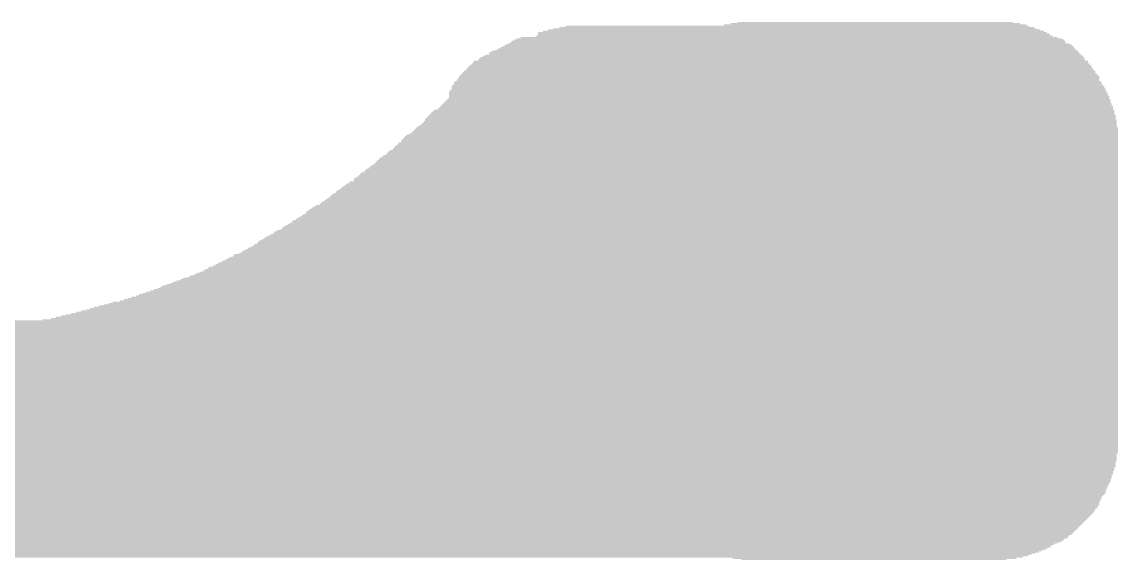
# Model space of a CAD drawing. Extents: x -6035 to 5999, y -4339 to 4339.
# Drawn here: x -4551 to -2805, y -3161 to -2303 of the extents above; entities that cross this region are included whole.
import ezdxf

# ---------------------------------------------------------------- set-up
doc = ezdxf.new("R2010")
doc.units = 0
doc.layers.add('L1D0', color=1, linetype='CONTINUOUS')

# ---------------------------------------------------------------- blocks, each defined once
blk = doc.blocks.new('SOI_PAD4.png')
at = {"layer": 'L1D0'}
for points in [[(-3423, -2307), (-3423, -2305), (-2961, -2307), (-2961, -2305)], [(-3411, -2305), (-3411, -2303), (-2973, -2305), (-2973, -2303)], [(-3729, -2321), (-3729, -2319), (-2919, -2321), (-2919, -2319)], [(-3729, -2323), (-3729, -2321), (-2915, -2323), (-2915, -2321)], [(-3721, -2319), (-3721, -2317), (-2923, -2319), (-2923, -2317)], [(-3713, -2317), (-3713, -2315), (-2929, -2317), (-2929, -2315)], [(-3705, -2315), (-3705, -2313), (-2935, -2315), (-2935, -2313)], [(-3695, -2313), (-3695, -2311), (-2939, -2313), (-2939, -2311)], [(-3685, -2311), (-3685, -2309), (-2947, -2311), (-2947, -2309)], [(-3433, -2309), (-3433, -2307), (-2951, -2309), (-2951, -2307)], [(-3781, -2341), (-3781, -2339), (-2879, -2341), (-2879, -2339)], [(-3777, -2339), (-3777, -2337), (-2883, -2339), (-2883, -2337)], [(-3773, -2337), (-3773, -2335), (-2889, -2337), (-2889, -2335)], [(-3771, -2335), (-3771, -2333), (-2889, -2335), (-2889, -2333)], [(-3767, -2333), (-3767, -2331), (-2891, -2333), (-2891, -2331)], [(-3763, -2331), (-3763, -2329), (-2895, -2331), (-2895, -2329)], [(-3757, -2329), (-3757, -2327), (-2901, -2329), (-2901, -2327)], [(-3733, -2327), (-3733, -2325), (-2909, -2327), (-2909, -2325)], [(-3729, -2325), (-3729, -2323), (-2913, -2325), (-2913, -2323)], [(-3817, -2359), (-3817, -2357), (-2861, -2359), (-2861, -2357)], [(-3813, -2357), (-3813, -2355), (-2863, -2357), (-2863, -2355)], [(-3807, -2353), (-3807, -2351), (-2867, -2353), (-2867, -2351)], [(-3807, -2355), (-3807, -2353), (-2865, -2355), (-2865, -2353)], [(-3803, -2351), (-3803, -2349), (-2869, -2351), (-2869, -2349)], [(-3797, -2349), (-3797, -2347), (-2871, -2349), (-2871, -2347)], [(-3793, -2347), (-3793, -2345), (-2873, -2347), (-2873, -2345)], [(-3789, -2345), (-3789, -2343), (-2875, -2345), (-2875, -2343)], [(-3785, -2343), (-3785, -2341), (-2877, -2343), (-2877, -2341)], [(-3841, -2377), (-3841, -2375), (-2847, -2377), (-2847, -2375)], [(-3839, -2375), (-3839, -2373), (-2847, -2375), (-2847, -2373)], [(-3837, -2373), (-3837, -2371), (-2849, -2373), (-2849, -2371)], [(-3835, -2371), (-3835, -2369), (-2851, -2371), (-2851, -2369)], [(-3833, -2369), (-3833, -2367), (-2853, -2369), (-2853, -2367)], [(-3831, -2367), (-3831, -2365), (-2853, -2367), (-2853, -2365)], [(-3825, -2365), (-3825, -2363), (-2857, -2365), (-2857, -2363)], [(-3823, -2363), (-3823, -2361), (-2859, -2363), (-2859, -2361)], [(-3821, -2361), (-3821, -2359), (-2859, -2361), (-2859, -2359)], [(-3855, -2391), (-3855, -2389), (-2835, -2391), (-2835, -2389)], [(-3855, -2393), (-3855, -2391), (-2835, -2393), (-2835, -2391)], [(-3853, -2389), (-3853, -2387), (-2837, -2389), (-2837, -2387)], [(-3851, -2387), (-3851, -2385), (-2839, -2387), (-2839, -2385)], [(-3849, -2385), (-3849, -2383), (-2841, -2385), (-2841, -2383)], [(-3847, -2383), (-3847, -2381), (-2841, -2383), (-2841, -2381)], [(-3845, -2381), (-3845, -2379), (-2843, -2381), (-2843, -2379)], [(-3843, -2379), (-3843, -2377), (-2845, -2379), (-2845, -2377)], [(-3867, -2407), (-3867, -2405), (-2827, -2407), (-2827, -2405)], [(-3867, -2409), (-3867, -2407), (-2827, -2409), (-2827, -2407)], [(-3867, -2411), (-3867, -2409), (-2825, -2411), (-2825, -2409)], [(-3865, -2405), (-3865, -2403), (-2829, -2405), (-2829, -2403)], [(-3863, -2401), (-3863, -2399), (-2831, -2401), (-2831, -2399)], [(-3863, -2403), (-3863, -2401), (-2831, -2403), (-2831, -2401)], [(-3861, -2399), (-3861, -2397), (-2833, -2399), (-2833, -2397)], [(-3859, -2397), (-3859, -2395), (-2835, -2397), (-2835, -2395)], [(-3857, -2395), (-3857, -2393), (-2835, -2395), (-2835, -2393)], [(-3875, -2429), (-3875, -2427), (-2817, -2429), (-2817, -2427)], [(-3873, -2427), (-3873, -2425), (-2819, -2427), (-2819, -2425)], [(-3871, -2415), (-3871, -2413), (-2823, -2415), (-2823, -2413)], [(-3871, -2417), (-3871, -2415), (-2823, -2417), (-2823, -2415)], [(-3871, -2419), (-3871, -2417), (-2821, -2419), (-2821, -2417)], [(-3871, -2421), (-3871, -2419), (-2821, -2421), (-2821, -2419)], [(-3871, -2423), (-3871, -2421), (-2819, -2423), (-2819, -2421)], [(-3871, -2425), (-3871, -2423), (-2819, -2425), (-2819, -2423)], [(-3869, -2413), (-3869, -2411), (-2825, -2413), (-2825, -2411)], [(-3897, -2447), (-3897, -2445), (-2811, -2447), (-2811, -2445)], [(-3895, -2445), (-3895, -2443), (-2811, -2445), (-2811, -2443)], [(-3889, -2443), (-3889, -2441), (-2813, -2443), (-2813, -2441)], [(-3887, -2441), (-3887, -2439), (-2813, -2441), (-2813, -2439)], [(-3885, -2439), (-3885, -2437), (-2813, -2439), (-2813, -2437)], [(-3883, -2437), (-3883, -2435), (-2815, -2437), (-2815, -2435)], [(-3881, -2435), (-3881, -2433), (-2815, -2435), (-2815, -2433)], [(-3879, -2433), (-3879, -2431), (-2817, -2433), (-2817, -2431)], [(-3877, -2431), (-3877, -2429), (-2817, -2431), (-2817, -2429)], [(-3911, -2463), (-3911, -2461), (-2807, -2463), (-2807, -2461)], [(-3909, -2459), (-3909, -2457), (-2809, -2459), (-2809, -2457)], [(-3909, -2461), (-3909, -2459), (-2807, -2461), (-2807, -2459)], [(-3907, -2457), (-3907, -2455), (-2809, -2457), (-2809, -2455)], [(-3905, -2455), (-3905, -2453), (-2809, -2455), (-2809, -2453)], [(-3903, -2453), (-3903, -2451), (-2809, -2453), (-2809, -2451)], [(-3901, -2451), (-3901, -2449), (-2811, -2451), (-2811, -2449)], [(-3899, -2449), (-3899, -2447), (-2811, -2449), (-2811, -2447)], [(-3931, -2481), (-3931, -2479), (-2805, -2481), (-2805, -2479)], [(-3929, -2479), (-3929, -2477), (-2805, -2479), (-2805, -2477)], [(-3927, -2477), (-3927, -2475), (-2805, -2477), (-2805, -2475)], [(-3925, -2475), (-3925, -2473), (-2805, -2475), (-2805, -2473)], [(-3923, -2473), (-3923, -2471), (-2805, -2473), (-2805, -2471)], [(-3921, -2471), (-3921, -2469), (-2807, -2471), (-2807, -2469)], [(-3917, -2469), (-3917, -2467), (-2807, -2469), (-2807, -2467)], [(-3915, -2467), (-3915, -2465), (-2807, -2467), (-2807, -2465)], [(-3913, -2465), (-3913, -2463), (-2807, -2465), (-2807, -2463)], [(-3953, -2499), (-3953, -2497), (-2805, -2499), (-2805, -2497)], [(-3951, -2497), (-3951, -2495), (-2805, -2497), (-2805, -2495)], [(-3947, -2493), (-3947, -2491), (-2805, -2493), (-2805, -2491)], [(-3947, -2495), (-3947, -2493), (-2805, -2495), (-2805, -2493)], [(-3945, -2491), (-3945, -2489), (-2805, -2491), (-2805, -2489)], [(-3943, -2489), (-3943, -2487), (-2805, -2489), (-2805, -2487)], [(-3941, -2487), (-3941, -2485), (-2805, -2487), (-2805, -2485)], [(-3939, -2485), (-3939, -2483), (-2805, -2485), (-2805, -2483)], [(-3935, -2483), (-3935, -2481), (-2805, -2483), (-2805, -2481)], [(-3971, -2515), (-3971, -2513), (-2805, -2515), (-2805, -2513)], [(-3969, -2513), (-3969, -2511), (-2805, -2513), (-2805, -2511)], [(-3967, -2511), (-3967, -2509), (-2805, -2511), (-2805, -2509)], [(-3965, -2509), (-3965, -2507), (-2805, -2509), (-2805, -2507)], [(-3961, -2507), (-3961, -2505), (-2805, -2507), (-2805, -2505)], [(-3959, -2505), (-3959, -2503), (-2805, -2505), (-2805, -2503)], [(-3957, -2503), (-3957, -2501), (-2805, -2503), (-2805, -2501)], [(-3955, -2501), (-3955, -2499), (-2805, -2501), (-2805, -2499)], [(-3995, -2533), (-3995, -2531), (-2805, -2533), (-2805, -2531)], [(-3991, -2531), (-3991, -2529), (-2805, -2531), (-2805, -2529)], [(-3989, -2529), (-3989, -2527), (-2805, -2529), (-2805, -2527)], [(-3987, -2527), (-3987, -2525), (-2805, -2527), (-2805, -2525)], [(-3985, -2525), (-3985, -2523), (-2805, -2525), (-2805, -2523)], [(-3983, -2523), (-3983, -2521), (-2805, -2523), (-2805, -2521)], [(-3981, -2521), (-3981, -2519), (-2805, -2521), (-2805, -2519)], [(-3977, -2519), (-3977, -2517), (-2805, -2519), (-2805, -2517)], [(-3975, -2517), (-3975, -2515), (-2805, -2517), (-2805, -2515)], [(-4017, -2551), (-4017, -2549), (-2805, -2551), (-2805, -2549)], [(-4015, -2549), (-4015, -2547), (-2805, -2549), (-2805, -2547)], [(-4013, -2547), (-4013, -2545), (-2805, -2547), (-2805, -2545)], [(-4011, -2545), (-4011, -2543), (-2805, -2545), (-2805, -2543)], [(-4007, -2543), (-4007, -2541), (-2805, -2543), (-2805, -2541)], [(-4005, -2541), (-4005, -2539), (-2805, -2541), (-2805, -2539)], [(-4003, -2539), (-4003, -2537), (-2805, -2539), (-2805, -2537)], [(-3999, -2537), (-3999, -2535), (-2805, -2537), (-2805, -2535)], [(-3997, -2535), (-3997, -2533), (-2805, -2535), (-2805, -2533)], [(-4043, -2569), (-4043, -2567), (-2805, -2569), (-2805, -2567)], [(-4041, -2567), (-4041, -2565), (-2805, -2567), (-2805, -2565)], [(-4037, -2565), (-4037, -2563), (-2805, -2565), (-2805, -2563)], [(-4035, -2563), (-4035, -2561), (-2805, -2563), (-2805, -2561)], [(-4031, -2561), (-4031, -2559), (-2805, -2561), (-2805, -2559)], [(-4029, -2559), (-4029, -2557), (-2805, -2559), (-2805, -2557)], [(-4023, -2555), (-4023, -2553), (-2805, -2555), (-2805, -2553)], [(-4023, -2557), (-4023, -2555), (-2805, -2557), (-2805, -2555)], [(-4021, -2553), (-4021, -2551), (-2805, -2553), (-2805, -2551)], [(-4063, -2585), (-4063, -2583), (-2805, -2585), (-2805, -2583)], [(-4061, -2583), (-4061, -2581), (-2805, -2583), (-2805, -2581)], [(-4059, -2581), (-4059, -2579), (-2805, -2581), (-2805, -2579)], [(-4057, -2579), (-4057, -2577), (-2805, -2579), (-2805, -2577)], [(-4053, -2577), (-4053, -2575), (-2805, -2577), (-2805, -2575)], [(-4051, -2575), (-4051, -2573), (-2805, -2575), (-2805, -2573)], [(-4049, -2573), (-4049, -2571), (-2805, -2573), (-2805, -2571)], [(-4045, -2571), (-4045, -2569), (-2805, -2571), (-2805, -2569)], [(-4093, -2603), (-4093, -2601), (-2805, -2603), (-2805, -2601)], [(-4089, -2601), (-4089, -2599), (-2805, -2601), (-2805, -2599)], [(-4087, -2599), (-4087, -2597), (-2805, -2599), (-2805, -2597)], [(-4083, -2597), (-4083, -2595), (-2805, -2597), (-2805, -2595)], [(-4077, -2595), (-4077, -2593), (-2805, -2595), (-2805, -2593)], [(-4075, -2593), (-4075, -2591), (-2805, -2593), (-2805, -2591)], [(-4073, -2591), (-4073, -2589), (-2805, -2591), (-2805, -2589)], [(-4069, -2589), (-4069, -2587), (-2805, -2589), (-2805, -2587)], [(-4067, -2587), (-4067, -2585), (-2805, -2587), (-2805, -2585)], [(-4119, -2621), (-4119, -2619), (-2805, -2621), (-2805, -2619)], [(-4115, -2619), (-4115, -2617), (-2805, -2619), (-2805, -2617)], [(-4113, -2617), (-4113, -2615), (-2805, -2617), (-2805, -2615)], [(-4109, -2615), (-4109, -2613), (-2805, -2615), (-2805, -2613)], [(-4105, -2613), (-4105, -2611), (-2805, -2613), (-2805, -2611)], [(-4103, -2611), (-4103, -2609), (-2805, -2611), (-2805, -2609)], [(-4099, -2607), (-4099, -2605), (-2805, -2607), (-2805, -2605)], [(-4099, -2609), (-4099, -2607), (-2805, -2609), (-2805, -2607)], [(-4095, -2605), (-4095, -2603), (-2805, -2605), (-2805, -2603)], [(-4149, -2639), (-4149, -2637), (-2805, -2639), (-2805, -2637)], [(-4145, -2637), (-4145, -2635), (-2805, -2637), (-2805, -2635)], [(-4139, -2635), (-4139, -2633), (-2805, -2635), (-2805, -2633)], [(-4137, -2633), (-4137, -2631), (-2805, -2633), (-2805, -2631)], [(-4135, -2631), (-4135, -2629), (-2805, -2631), (-2805, -2629)], [(-4131, -2629), (-4131, -2627), (-2805, -2629), (-2805, -2627)], [(-4127, -2627), (-4127, -2625), (-2805, -2627), (-2805, -2625)], [(-4125, -2625), (-4125, -2623), (-2805, -2625), (-2805, -2623)], [(-4121, -2623), (-4121, -2621), (-2805, -2623), (-2805, -2621)], [(-4175, -2655), (-4175, -2653), (-2805, -2655), (-2805, -2653)], [(-4173, -2653), (-4173, -2651), (-2805, -2653), (-2805, -2651)], [(-4169, -2651), (-4169, -2649), (-2805, -2651), (-2805, -2649)], [(-4165, -2649), (-4165, -2647), (-2805, -2649), (-2805, -2647)], [(-4163, -2647), (-4163, -2645), (-2805, -2647), (-2805, -2645)], [(-4159, -2645), (-4159, -2643), (-2805, -2645), (-2805, -2643)], [(-4155, -2643), (-4155, -2641), (-2805, -2643), (-2805, -2641)], [(-4151, -2641), (-4151, -2639), (-2805, -2641), (-2805, -2639)], [(-4205, -2673), (-4205, -2671), (-2805, -2673), (-2805, -2671)], [(-4201, -2671), (-4201, -2669), (-2805, -2671), (-2805, -2669)], [(-4199, -2669), (-4199, -2667), (-2805, -2669), (-2805, -2667)], [(-4195, -2667), (-4195, -2665), (-2805, -2667), (-2805, -2665)], [(-4191, -2665), (-4191, -2663), (-2805, -2665), (-2805, -2663)], [(-4187, -2663), (-4187, -2661), (-2805, -2663), (-2805, -2661)], [(-4183, -2661), (-4183, -2659), (-2805, -2661), (-2805, -2659)], [(-4181, -2659), (-4181, -2657), (-2805, -2659), (-2805, -2657)], [(-4177, -2657), (-4177, -2655), (-2805, -2657), (-2805, -2655)], [(-4243, -2691), (-4243, -2689), (-2805, -2691), (-2805, -2689)], [(-4239, -2689), (-4239, -2687), (-2805, -2689), (-2805, -2687)], [(-4235, -2687), (-4235, -2685), (-2805, -2687), (-2805, -2685)], [(-4231, -2685), (-4231, -2683), (-2805, -2685), (-2805, -2683)], [(-4227, -2683), (-4227, -2681), (-2805, -2683), (-2805, -2681)], [(-4223, -2681), (-4223, -2679), (-2805, -2681), (-2805, -2679)], [(-4219, -2679), (-4219, -2677), (-2805, -2679), (-2805, -2677)], [(-4215, -2677), (-4215, -2675), (-2805, -2677), (-2805, -2675)], [(-4213, -2675), (-4213, -2673), (-2805, -2675), (-2805, -2673)], [(-4277, -2707), (-4277, -2705), (-2805, -2707), (-2805, -2705)], [(-4273, -2705), (-4273, -2703), (-2805, -2705), (-2805, -2703)], [(-4267, -2703), (-4267, -2701), (-2805, -2703), (-2805, -2701)], [(-4263, -2701), (-4263, -2699), (-2805, -2701), (-2805, -2699)], [(-4259, -2699), (-4259, -2697), (-2805, -2699), (-2805, -2697)], [(-4255, -2697), (-4255, -2695), (-2805, -2697), (-2805, -2695)], [(-4253, -2695), (-4253, -2693), (-2805, -2695), (-2805, -2693)], [(-4247, -2693), (-4247, -2691), (-2805, -2693), (-2805, -2691)], [(-4327, -2725), (-4327, -2723), (-2805, -2725), (-2805, -2723)], [(-4321, -2723), (-4321, -2721), (-2805, -2723), (-2805, -2721)], [(-4315, -2721), (-4315, -2719), (-2805, -2721), (-2805, -2719)], [(-4311, -2719), (-4311, -2717), (-2805, -2719), (-2805, -2717)], [(-4305, -2717), (-4305, -2715), (-2805, -2717), (-2805, -2715)], [(-4299, -2715), (-4299, -2713), (-2805, -2715), (-2805, -2713)], [(-4295, -2713), (-4295, -2711), (-2805, -2713), (-2805, -2711)], [(-4287, -2711), (-4287, -2709), (-2805, -2711), (-2805, -2709)], [(-4283, -2709), (-4283, -2707), (-2805, -2709), (-2805, -2707)], [(-4377, -2743), (-4377, -2741), (-2805, -2743), (-2805, -2741)], [(-4369, -2741), (-4369, -2739), (-2805, -2741), (-2805, -2739)], [(-4365, -2739), (-4365, -2737), (-2805, -2739), (-2805, -2737)], [(-4359, -2737), (-4359, -2735), (-2805, -2737), (-2805, -2735)], [(-4353, -2735), (-4353, -2733), (-2805, -2735), (-2805, -2733)], [(-4347, -2733), (-4347, -2731), (-2805, -2733), (-2805, -2731)], [(-4341, -2731), (-4341, -2729), (-2805, -2731), (-2805, -2729)], [(-4335, -2729), (-4335, -2727), (-2805, -2729), (-2805, -2727)], [(-4331, -2727), (-4331, -2725), (-2805, -2727), (-2805, -2725)], [(-4443, -2761), (-4443, -2759), (-2805, -2761), (-2805, -2759)], [(-4437, -2759), (-4437, -2757), (-2805, -2759), (-2805, -2757)], [(-4429, -2757), (-4429, -2755), (-2805, -2757), (-2805, -2755)], [(-4421, -2755), (-4421, -2753), (-2805, -2755), (-2805, -2753)], [(-4413, -2753), (-4413, -2751), (-2805, -2753), (-2805, -2751)], [(-4407, -2751), (-4407, -2749), (-2805, -2751), (-2805, -2749)], [(-4395, -2749), (-4395, -2747), (-2805, -2749), (-2805, -2747)], [(-4389, -2747), (-4389, -2745), (-2805, -2747), (-2805, -2745)], [(-4383, -2745), (-4383, -2743), (-2805, -2745), (-2805, -2743)], [(-4505, -2777), (-4505, -2775), (-2805, -2777), (-2805, -2775)], [(-4497, -2775), (-4497, -2773), (-2805, -2775), (-2805, -2773)], [(-4489, -2773), (-4489, -2771), (-2805, -2773), (-2805, -2771)], [(-4481, -2771), (-4481, -2769), (-2805, -2771), (-2805, -2769)], [(-4473, -2769), (-4473, -2767), (-2805, -2769), (-2805, -2767)], [(-4465, -2767), (-4465, -2765), (-2805, -2767), (-2805, -2765)], [(-4457, -2765), (-4457, -2763), (-2805, -2765), (-2805, -2763)], [(-4449, -2763), (-4449, -2761), (-2805, -2763), (-2805, -2761)], [(-5971, -2795), (-5971, -2793), (-2805, -2795), (-2805, -2793)], [(-5969, -2793), (-5969, -2791), (-2805, -2793), (-2805, -2791)], [(-5965, -2791), (-5965, -2789), (-2805, -2791), (-2805, -2789)], [(-5961, -2789), (-5961, -2787), (-2805, -2789), (-2805, -2787)], [(-5953, -2787), (-5953, -2785), (-2805, -2787), (-2805, -2785)], [(-5949, -2785), (-5949, -2783), (-2805, -2785), (-2805, -2783)], [(-5943, -2783), (-5943, -2781), (-2805, -2783), (-2805, -2781)], [(-5937, -2781), (-5937, -2779), (-2805, -2781), (-2805, -2779)], [(-4519, -2779), (-4519, -2777), (-2805, -2779), (-2805, -2777)], [(-5991, -2813), (-5991, -2811), (-2805, -2813), (-2805, -2811)], [(-5989, -2811), (-5989, -2809), (-2805, -2811), (-2805, -2809)], [(-5987, -2809), (-5987, -2807), (-2805, -2809), (-2805, -2807)], [(-5985, -2807), (-5985, -2805), (-2805, -2807), (-2805, -2805)], [(-5983, -2805), (-5983, -2803), (-2805, -2805), (-2805, -2803)], [(-5981, -2803), (-5981, -2801), (-2805, -2803), (-2805, -2801)], [(-5977, -2799), (-5977, -2797), (-2805, -2799), (-2805, -2797)], [(-5977, -2801), (-5977, -2799), (-2805, -2801), (-2805, -2799)], [(-5975, -2797), (-5975, -2795), (-2805, -2797), (-2805, -2795)], [(-6005, -2829), (-6005, -2827), (-2805, -2829), (-2805, -2827)], [(-6005, -2831), (-6005, -2829), (-2805, -2831), (-2805, -2829)], [(-6003, -2827), (-6003, -2825), (-2805, -2827), (-2805, -2825)], [(-6001, -2825), (-6001, -2823), (-2805, -2825), (-2805, -2823)], [(-5999, -2823), (-5999, -2821), (-2805, -2823), (-2805, -2821)], [(-5997, -2819), (-5997, -2817), (-2805, -2819), (-2805, -2817)], [(-5997, -2821), (-5997, -2819), (-2805, -2821), (-2805, -2819)], [(-5995, -2817), (-5995, -2815), (-2805, -2817), (-2805, -2815)], [(-5993, -2815), (-5993, -2813), (-2805, -2815), (-2805, -2813)], [(-6011, -2847), (-6011, -2845), (-2805, -2847), (-2805, -2845)], [(-6009, -2835), (-6009, -2833), (-2805, -2835), (-2805, -2833)], [(-6009, -2837), (-6009, -2835), (-2805, -2837), (-2805, -2835)], [(-6009, -2839), (-6009, -2837), (-2805, -2839), (-2805, -2837)], [(-6009, -2841), (-6009, -2839), (-2805, -2841), (-2805, -2839)], [(-6009, -2843), (-6009, -2841), (-2805, -2843), (-2805, -2841)], [(-6009, -2845), (-6009, -2843), (-2805, -2845), (-2805, -2843)], [(-6007, -2833), (-6007, -2831), (-2805, -2833), (-2805, -2831)], [(-6011, -2849), (-6011, -2847), (-2805, -2849), (-2805, -2847)], [(-6011, -2851), (-6011, -2849), (-2805, -2851), (-2805, -2849)], [(-6011, -2853), (-6011, -2851), (-2805, -2853), (-2805, -2851)], [(-6011, -2855), (-6011, -2853), (-2805, -2855), (-2805, -2853)], [(-6011, -2857), (-6011, -2855), (-2805, -2857), (-2805, -2855)], [(-6011, -2859), (-6011, -2857), (-2805, -2859), (-2805, -2857)], [(-6011, -2861), (-6011, -2859), (-2805, -2861), (-2805, -2859)], [(-6011, -2863), (-6011, -2861), (-2805, -2863), (-2805, -2861)], [(-6011, -2865), (-6011, -2863), (-2805, -2865), (-2805, -2863)], [(-6011, -2867), (-6011, -2865), (-2805, -2867), (-2805, -2865)], [(-6011, -2869), (-6011, -2867), (-2805, -2869), (-2805, -2867)], [(-6011, -2871), (-6011, -2869), (-2805, -2871), (-2805, -2869)], [(-6011, -2873), (-6011, -2871), (-2805, -2873), (-2805, -2871)], [(-6011, -2875), (-6011, -2873), (-2805, -2875), (-2805, -2873)], [(-6011, -2877), (-6011, -2875), (-2805, -2877), (-2805, -2875)], [(-6011, -2879), (-6011, -2877), (-2805, -2879), (-2805, -2877)], [(-6011, -2881), (-6011, -2879), (-2805, -2881), (-2805, -2879)], [(-6011, -2883), (-6011, -2881), (-2805, -2883), (-2805, -2881)], [(-6011, -2885), (-6011, -2883), (-2805, -2885), (-2805, -2883)], [(-6011, -2887), (-6011, -2885), (-2805, -2887), (-2805, -2885)], [(-6011, -2889), (-6011, -2887), (-2805, -2889), (-2805, -2887)], [(-6011, -2891), (-6011, -2889), (-2805, -2891), (-2805, -2889)], [(-6011, -2893), (-6011, -2891), (-2805, -2893), (-2805, -2891)], [(-6011, -2895), (-6011, -2893), (-2805, -2895), (-2805, -2893)], [(-6011, -2897), (-6011, -2895), (-2805, -2897), (-2805, -2895)], [(-6011, -2899), (-6011, -2897), (-2805, -2899), (-2805, -2897)], [(-6011, -2901), (-6011, -2899), (-2805, -2901), (-2805, -2899)], [(-6011, -2903), (-6011, -2901), (-2805, -2903), (-2805, -2901)], [(-6011, -2905), (-6011, -2903), (-2805, -2905), (-2805, -2903)], [(-6011, -2907), (-6011, -2905), (-2805, -2907), (-2805, -2905)], [(-6011, -2909), (-6011, -2907), (-2805, -2909), (-2805, -2907)], [(-6011, -2911), (-6011, -2909), (-2805, -2911), (-2805, -2909)], [(-6011, -2913), (-6011, -2911), (-2805, -2913), (-2805, -2911)], [(-6011, -2915), (-6011, -2913), (-2805, -2915), (-2805, -2913)], [(-6011, -2917), (-6011, -2915), (-2805, -2917), (-2805, -2915)], [(-6011, -2919), (-6011, -2917), (-2805, -2919), (-2805, -2917)], [(-6011, -2921), (-6011, -2919), (-2805, -2921), (-2805, -2919)], [(-6011, -2923), (-6011, -2921), (-2805, -2923), (-2805, -2921)], [(-6011, -2925), (-6011, -2923), (-2805, -2925), (-2805, -2923)], [(-6011, -2927), (-6011, -2925), (-2805, -2927), (-2805, -2925)], [(-6011, -2929), (-6011, -2927), (-2805, -2929), (-2805, -2927)], [(-6011, -2931), (-6011, -2929), (-2805, -2931), (-2805, -2929)], [(-6011, -2933), (-6011, -2931), (-2805, -2933), (-2805, -2931)], [(-6011, -2935), (-6011, -2933), (-2805, -2935), (-2805, -2933)], [(-6011, -2937), (-6011, -2935), (-2805, -2937), (-2805, -2935)], [(-6011, -2939), (-6011, -2937), (-2805, -2939), (-2805, -2937)], [(-6011, -2941), (-6011, -2939), (-2805, -2941), (-2805, -2939)], [(-6011, -2943), (-6011, -2941), (-2805, -2943), (-2805, -2941)], [(-6011, -2945), (-6011, -2943), (-2805, -2945), (-2805, -2943)], [(-6011, -2947), (-6011, -2945), (-2805, -2947), (-2805, -2945)], [(-6011, -2949), (-6011, -2947), (-2805, -2949), (-2805, -2947)], [(-6011, -2951), (-6011, -2949), (-2805, -2951), (-2805, -2949)], [(-6011, -2953), (-6011, -2951), (-2805, -2953), (-2805, -2951)], [(-6011, -2955), (-6011, -2953), (-2805, -2955), (-2805, -2953)], [(-6011, -2957), (-6011, -2955), (-2805, -2957), (-2805, -2955)], [(-6011, -2959), (-6011, -2957), (-2805, -2959), (-2805, -2957)], [(-6011, -2961), (-6011, -2959), (-2805, -2961), (-2805, -2959)], [(-6011, -2963), (-6011, -2961), (-2805, -2963), (-2805, -2961)], [(-6011, -2965), (-6011, -2963), (-2805, -2965), (-2805, -2963)], [(-6011, -2967), (-6011, -2965), (-2805, -2967), (-2805, -2965)], [(-6011, -2969), (-6011, -2967), (-2805, -2969), (-2805, -2967)], [(-6011, -2971), (-6011, -2969), (-2805, -2971), (-2805, -2969)], [(-6011, -2973), (-6011, -2971), (-2805, -2973), (-2805, -2971)], [(-6011, -2975), (-6011, -2973), (-2805, -2975), (-2805, -2973)], [(-6011, -2977), (-6011, -2975), (-2805, -2977), (-2805, -2975)], [(-6011, -2979), (-6011, -2977), (-2805, -2979), (-2805, -2977)], [(-6011, -2981), (-6011, -2979), (-2805, -2981), (-2805, -2979)], [(-6011, -2983), (-6011, -2981), (-2805, -2983), (-2805, -2981)], [(-6011, -2985), (-6011, -2983), (-2805, -2985), (-2805, -2983)], [(-6011, -2987), (-6011, -2985), (-2805, -2987), (-2805, -2985)], [(-6011, -2989), (-6011, -2987), (-2805, -2989), (-2805, -2987)], [(-6011, -2991), (-6011, -2989), (-2805, -2991), (-2805, -2989)], [(-6011, -2993), (-6011, -2991), (-2807, -2993), (-2807, -2991)], [(-6011, -2995), (-6011, -2993), (-2807, -2995), (-2807, -2993)], [(-6011, -2997), (-6011, -2995), (-2807, -2997), (-2807, -2995)], [(-6011, -2999), (-6011, -2997), (-2807, -2999), (-2807, -2997)], [(-6011, -3001), (-6011, -2999), (-2807, -3001), (-2807, -2999)], [(-6011, -3003), (-6011, -3001), (-2807, -3003), (-2807, -3001)], [(-6011, -3005), (-6011, -3003), (-2809, -3005), (-2809, -3003)], [(-6011, -3007), (-6011, -3005), (-2809, -3007), (-2809, -3005)], [(-6011, -3009), (-6011, -3007), (-2809, -3009), (-2809, -3007)], [(-6011, -3011), (-6011, -3009), (-2809, -3011), (-2809, -3009)], [(-6011, -3013), (-6011, -3011), (-2809, -3013), (-2809, -3011)], [(-6011, -3015), (-6011, -3013), (-2811, -3015), (-2811, -3013)], [(-6011, -3017), (-6011, -3015), (-2811, -3017), (-2811, -3015)], [(-6011, -3019), (-6011, -3017), (-2811, -3019), (-2811, -3017)], [(-6011, -3021), (-6011, -3019), (-2813, -3021), (-2813, -3019)], [(-6011, -3023), (-6011, -3021), (-2813, -3023), (-2813, -3021)], [(-6011, -3025), (-6011, -3023), (-2813, -3025), (-2813, -3023)], [(-6011, -3027), (-6011, -3025), (-2815, -3027), (-2815, -3025)], [(-6011, -3029), (-6011, -3027), (-2815, -3029), (-2815, -3027)], [(-6011, -3031), (-6011, -3029), (-2815, -3031), (-2815, -3029)], [(-6011, -3033), (-6011, -3031), (-2817, -3033), (-2817, -3031)], [(-6011, -3035), (-6011, -3033), (-2817, -3035), (-2817, -3033)], [(-6011, -3037), (-6011, -3035), (-2817, -3037), (-2817, -3035)], [(-6011, -3039), (-6011, -3037), (-2819, -3039), (-2819, -3037)], [(-6011, -3041), (-6011, -3039), (-2819, -3041), (-2819, -3039)], [(-6011, -3043), (-6011, -3041), (-2821, -3043), (-2821, -3041)], [(-6011, -3045), (-6011, -3043), (-2821, -3045), (-2821, -3043)], [(-6011, -3047), (-6011, -3045), (-2823, -3047), (-2823, -3045)], [(-6011, -3049), (-6011, -3047), (-2823, -3049), (-2823, -3047)], [(-6011, -3051), (-6011, -3049), (-2825, -3051), (-2825, -3049)], [(-6011, -3053), (-6011, -3051), (-2825, -3053), (-2825, -3051)], [(-6011, -3055), (-6011, -3053), (-2825, -3055), (-2825, -3053)], [(-6011, -3057), (-6011, -3055), (-2827, -3057), (-2827, -3055)], [(-6011, -3059), (-6011, -3057), (-2829, -3059), (-2829, -3057)], [(-6011, -3061), (-6011, -3059), (-2831, -3061), (-2831, -3059)], [(-6011, -3063), (-6011, -3061), (-2831, -3063), (-2831, -3061)], [(-6011, -3065), (-6011, -3063), (-2833, -3065), (-2833, -3063)], [(-6011, -3067), (-6011, -3065), (-2833, -3067), (-2833, -3065)], [(-6011, -3069), (-6011, -3067), (-2835, -3069), (-2835, -3067)], [(-6011, -3071), (-6011, -3069), (-2835, -3071), (-2835, -3069)], [(-6011, -3073), (-6011, -3071), (-2835, -3073), (-2835, -3071)], [(-6011, -3075), (-6011, -3073), (-2837, -3075), (-2837, -3073)], [(-6011, -3077), (-6011, -3075), (-2837, -3077), (-2837, -3075)], [(-6011, -3079), (-6011, -3077), (-2839, -3079), (-2839, -3077)], [(-6011, -3081), (-6011, -3079), (-2841, -3081), (-2841, -3079)], [(-6011, -3083), (-6011, -3081), (-2843, -3083), (-2843, -3081)], [(-6011, -3085), (-6011, -3083), (-2843, -3085), (-2843, -3083)], [(-6011, -3087), (-6011, -3085), (-2845, -3087), (-2845, -3085)], [(-6011, -3089), (-6011, -3087), (-2847, -3089), (-2847, -3087)], [(-6011, -3091), (-6011, -3089), (-2849, -3091), (-2849, -3089)], [(-6011, -3093), (-6011, -3091), (-2851, -3093), (-2851, -3091)], [(-6009, -3095), (-6009, -3093), (-2853, -3095), (-2853, -3093)], [(-6009, -3097), (-6009, -3095), (-2855, -3097), (-2855, -3095)], [(-6009, -3099), (-6009, -3097), (-2857, -3099), (-2857, -3097)], [(-6009, -3101), (-6009, -3099), (-2859, -3101), (-2859, -3099)], [(-6009, -3103), (-6009, -3101), (-2861, -3103), (-2861, -3101)], [(-6007, -3105), (-6007, -3103), (-2863, -3105), (-2863, -3103)], [(-6007, -3107), (-6007, -3105), (-2865, -3107), (-2865, -3105)], [(-6005, -3109), (-6005, -3107), (-2867, -3109), (-2867, -3107)], [(-6005, -3111), (-6005, -3109), (-2869, -3111), (-2869, -3109)], [(-6003, -3113), (-6003, -3111), (-2871, -3113), (-2871, -3111)], [(-6001, -3115), (-6001, -3113), (-2873, -3115), (-2873, -3113)], [(-6001, -3117), (-6001, -3115), (-2875, -3117), (-2875, -3115)], [(-5999, -3119), (-5999, -3117), (-2877, -3119), (-2877, -3117)], [(-5997, -3121), (-5997, -3119), (-2879, -3121), (-2879, -3119)], [(-5995, -3123), (-5995, -3121), (-2883, -3123), (-2883, -3121)], [(-5993, -3125), (-5993, -3123), (-2885, -3125), (-2885, -3123)], [(-5991, -3127), (-5991, -3125), (-2887, -3127), (-2887, -3125)], [(-5989, -3129), (-5989, -3127), (-2891, -3129), (-2891, -3127)], [(-5987, -3131), (-5987, -3129), (-2893, -3131), (-2893, -3129)], [(-5985, -3133), (-5985, -3131), (-2897, -3133), (-2897, -3131)], [(-5979, -3135), (-5979, -3133), (-2903, -3135), (-2903, -3133)], [(-5977, -3137), (-5977, -3135), (-2907, -3137), (-2907, -3135)], [(-5973, -3139), (-5973, -3137), (-2911, -3139), (-2911, -3137)], [(-5971, -3141), (-5971, -3139), (-2913, -3141), (-2913, -3139)], [(-5967, -3143), (-5967, -3141), (-2917, -3143), (-2917, -3141)], [(-5963, -3145), (-5963, -3143), (-2921, -3145), (-2921, -3143)], [(-5959, -3147), (-5959, -3145), (-2927, -3147), (-2927, -3145)], [(-5955, -3149), (-5955, -3147), (-2931, -3149), (-2931, -3147)], [(-5951, -3151), (-5951, -3149), (-2937, -3151), (-2937, -3149)], [(-5947, -3153), (-5947, -3151), (-2943, -3153), (-2943, -3151)], [(-5939, -3155), (-5939, -3153), (-2949, -3155), (-2949, -3153)], [(-5933, -3157), (-5933, -3155), (-2957, -3157), (-2957, -3155)], [(-3419, -3159), (-3419, -3157), (-2967, -3159), (-2967, -3157)], [(-3405, -3161), (-3405, -3159), (-2983, -3161), (-2983, -3159)]]:
    blk.add_solid(points, dxfattribs=at)

msp = doc.modelspace()

# ---------------------------------------------------------------- block references
msp.add_blockref('SOI_PAD4.png', (0, 0))

doc.saveas('drawing.dxf')
